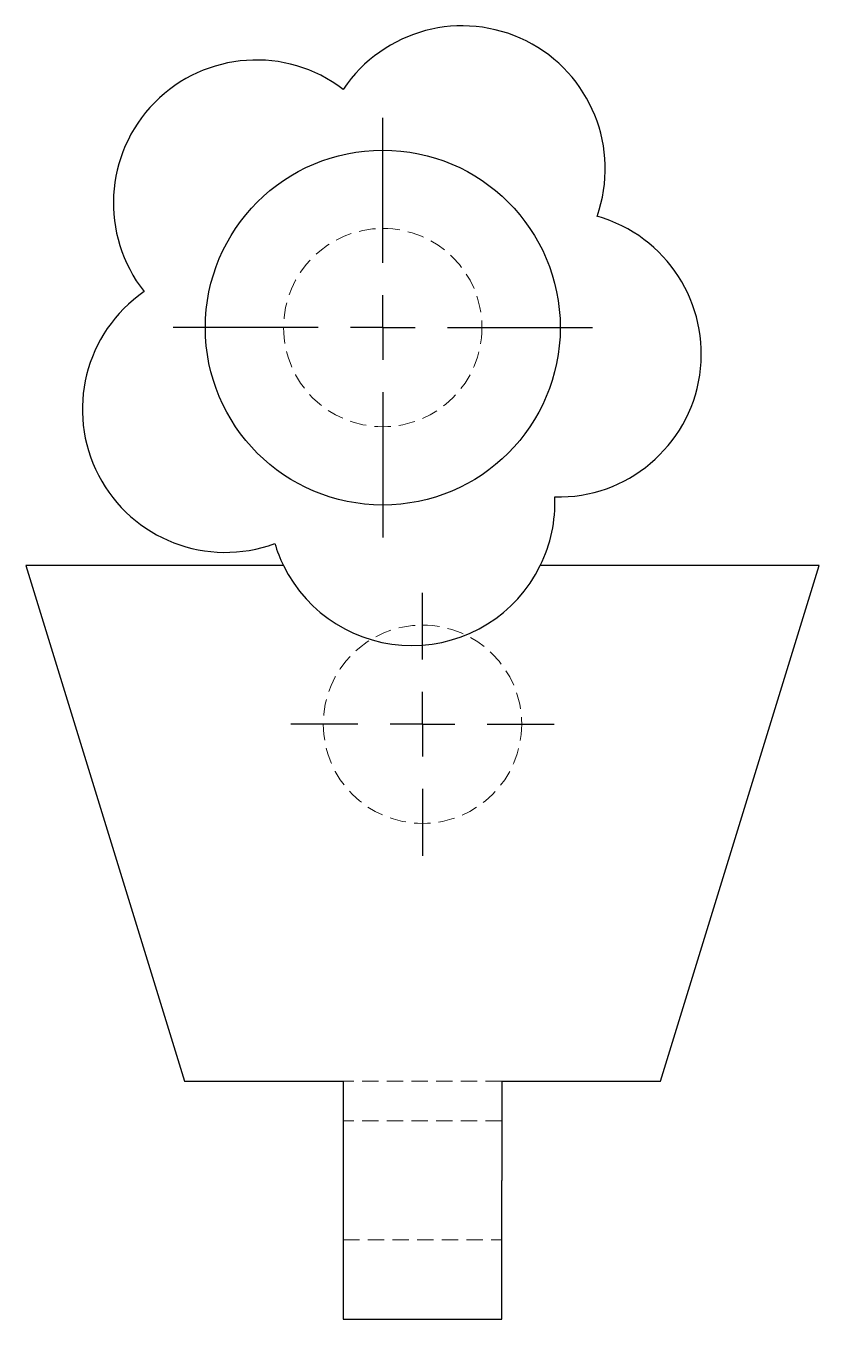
# Model space of a CAD drawing. Header units: millimetres. Extents: x 69 to 254, y 7 to 189.
# Drawn here: x 192.3 to 253.7, y 7 to 107 of the extents above.
import ezdxf

# ---------------------------------------------------------------- set-up
doc = ezdxf.new("R2010")
doc.units = ezdxf.units.MM
doc.linetypes.add('HIDDEN', pattern=[1.905, 1.27, -0.635])
doc.layers.add('10', color=7, linetype='Continuous')

# ---------------------------------------------------------------- blocks, each defined once
blk = doc.blocks.new('SW_CENTERMARKSYMBOL_1')
at = {"layer": '10', "color": 0}
for p, q in [((0, 5), (0, 16.22)), ((0, 0), (0, 2.5)), ((-5, 0), (-16.22, 0)), ((0, 0), (-2.5, 0)), ((0, 0), (0, -2.5)), ((0, 0), (2.5, 0)), ((5, 0), (16.22, 0)), ((0, -5), (0, -16.22))]:
    blk.add_line(p, q, dxfattribs=at)
blk = doc.blocks.new('SW_CENTERMARKSYMBOL_2')
at = {"layer": '10', "color": 0}
for p, q in [((0, 5), (0, 10.17)), ((0, 0), (0, 2.5)), ((-5, 0), (-10.17, 0)), ((0, 0), (-2.5, 0)), ((0, 0), (0, -2.5)), ((0, 0), (2.5, 0)), ((5, 0), (10.17, 0)), ((0, -5), (0, -10.17))]:
    blk.add_line(p, q, dxfattribs=at)

msp = doc.modelspace()

# ---------------------------------------------------------------- linework, layer by layer
at = {"color": 7, "linetype": 'Continuous', "lineweight": 25}
for p, q in [((192.33, 65.27), (204.6, 25.4)), ((203.79, 65.27), (192.33, 65.27)), ((253.67, 65.27), (240.57, 65.27)), ((241.4, 25.4), (253.67, 65.27)), ((204.6, 25.4), (216.87, 25.4)), ((216.87, 25.4), (216.87, 17.73)), ((229.13, 25.4), (241.4, 25.4)), ((229.13, 25.4), (229.13, 17.73)), ((216.87, 17.73), (216.87, 7)), ((229.13, 7), (229.13, 17.73)), ((216.87, 7), (229.13, 7))]:
    msp.add_line(p, q, dxfattribs=at)
at = {"color": 7, "linetype": 'HIDDEN', "lineweight": 18}
for p, q in [((229.13, 25.4), (216.87, 25.4)), ((229.13, 22.33), (216.87, 22.33)), ((216.87, 13.13), (229.13, 13.13))]:
    msp.add_line(p, q, dxfattribs=at)
at = {"color": 7, "linetype": 'Continuous', "lineweight": 25}
msp.add_circle((219.93, 83.67), 13.72, dxfattribs=at)
at = {"color": 7, "linetype": 'HIDDEN', "lineweight": 18}
for centre in [(219.93, 83.67), (223, 53)]:
    msp.add_circle(centre, 7.67, dxfattribs=at)
at = {"color": 7, "linetype": 'Continuous', "lineweight": 25}
for centre, start, end in [((226.07, 95.94), 340.6275, 146.2424), ((210.16, 93.3), 52.6275, 218.2424), ((233.5, 81.63), 268.6275, 74.2424), ((207.76, 77.35), 124.6275, 290.2424), ((222.18, 70.14), 333.8622, 2.2424), ((222.18, 70.14), 196.6275, 206.1378), ((222.18, 70.14), 206.1378, 333.8622)]:
    msp.add_arc(centre, 11.06, start, end, dxfattribs=at)
for points in [[(212.25, 65.27), (211.8, 65.27), (211.26, 65.27), (210.34, 65.27), (210.01, 65.27), (209.32, 65.27), (208.97, 65.27), (208.24, 65.27), (207.86, 65.27), (207.08, 65.27), (206.68, 65.27), (205.46, 65.27), (204.63, 65.27), (203.79, 65.27)], [(240.57, 65.27), (239.73, 65.27), (238.9, 65.27), (237.69, 65.27), (237.29, 65.27), (236.51, 65.27), (236.13, 65.27), (235.4, 65.27), (235.04, 65.27), (234.36, 65.27), (234.03, 65.27), (233.11, 65.27), (232.57, 65.27), (232.11, 65.27)]]:
    msp.add_open_spline(points, degree=3, knots=[0, 0, 0, 0, 0.25, 0.25, 0.375, 0.375, 0.5, 0.5, 0.625, 0.625, 0.75, 0.75, 1, 1, 1, 1], dxfattribs=at)

# ---------------------------------------------------------------- block references
at = {"layer": '10'}
for name, p in [('SW_CENTERMARKSYMBOL_1', (219.93, 83.67)), ('SW_CENTERMARKSYMBOL_2', (223, 53))]:
    msp.add_blockref(name, p, dxfattribs=at)

doc.saveas('drawing.dxf')
